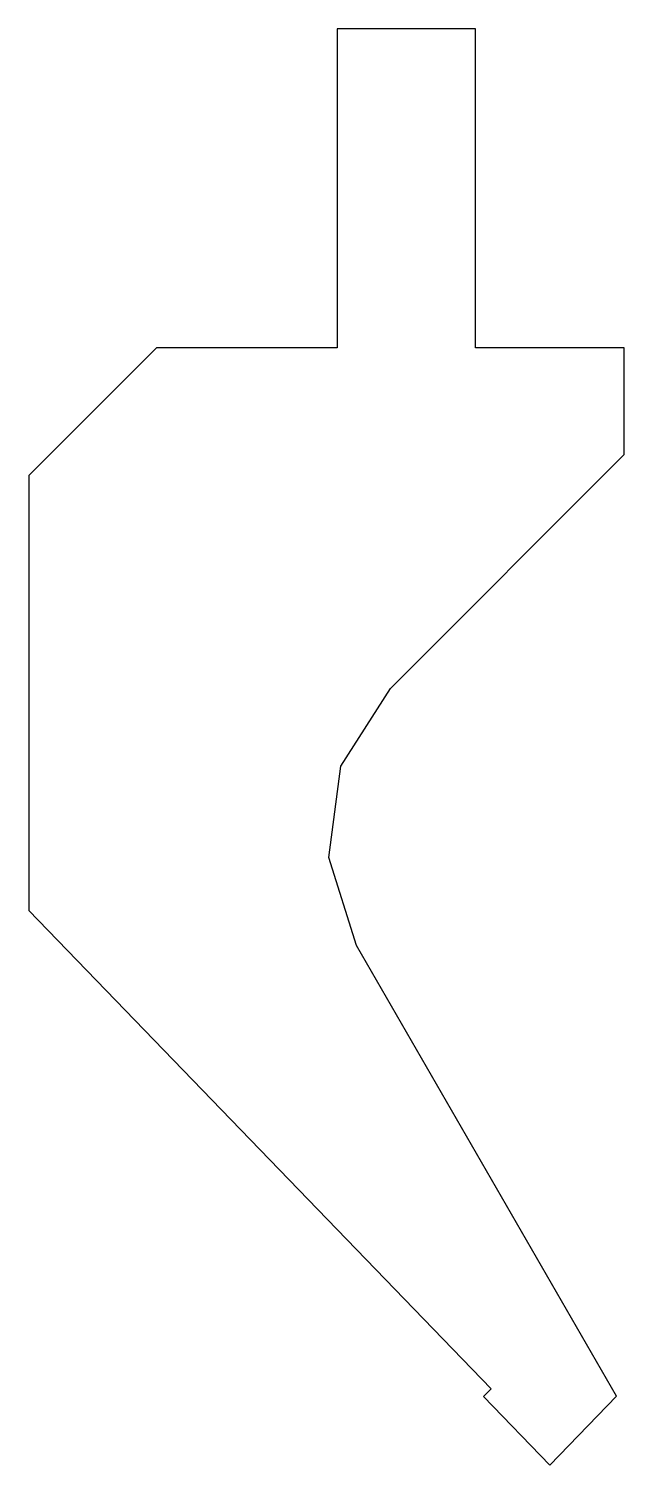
# Model space of a CAD drawing. Extents: x -49 to 7, y 0 to 135.
import ezdxf

# ---------------------------------------------------------------- set-up
doc = ezdxf.new("R2010")
doc.units = 0

msp = doc.modelspace()

# ---------------------------------------------------------------- linework, layer by layer
at = {"color": 7, "linetype": 'CONTINUOUS'}
for p, q in [((-7, 135), (-20, 135)), ((-20, 135), (-20, 105)), ((-7, 105), (-7, 135)), ((-37, 105), (-49, 93)), ((-20, 105), (-37, 105)), ((7, 105), (-7, 105)), ((7, 95), (7, 105)), ((-14.99, 73.01), (7, 95)), ((-49, 93), (-49, 52.14)), ((-19.65, 65.7), (-14.99, 73.01)), ((-20.78, 57.12), (-19.65, 65.7)), ((-18.17, 48.86), (-20.78, 57.12)), ((-49, 52.14), (-5.53, 7.17)), ((6.28, 6.5), (-18.17, 48.86)), ((-5.53, 7.17), (-6.25, 6.47)), ((-6.25, 6.47), (0, 0)), ((0, 0), (6.28, 6.5))]:
    msp.add_line(p, q, dxfattribs=at)

doc.saveas('drawing.dxf')
